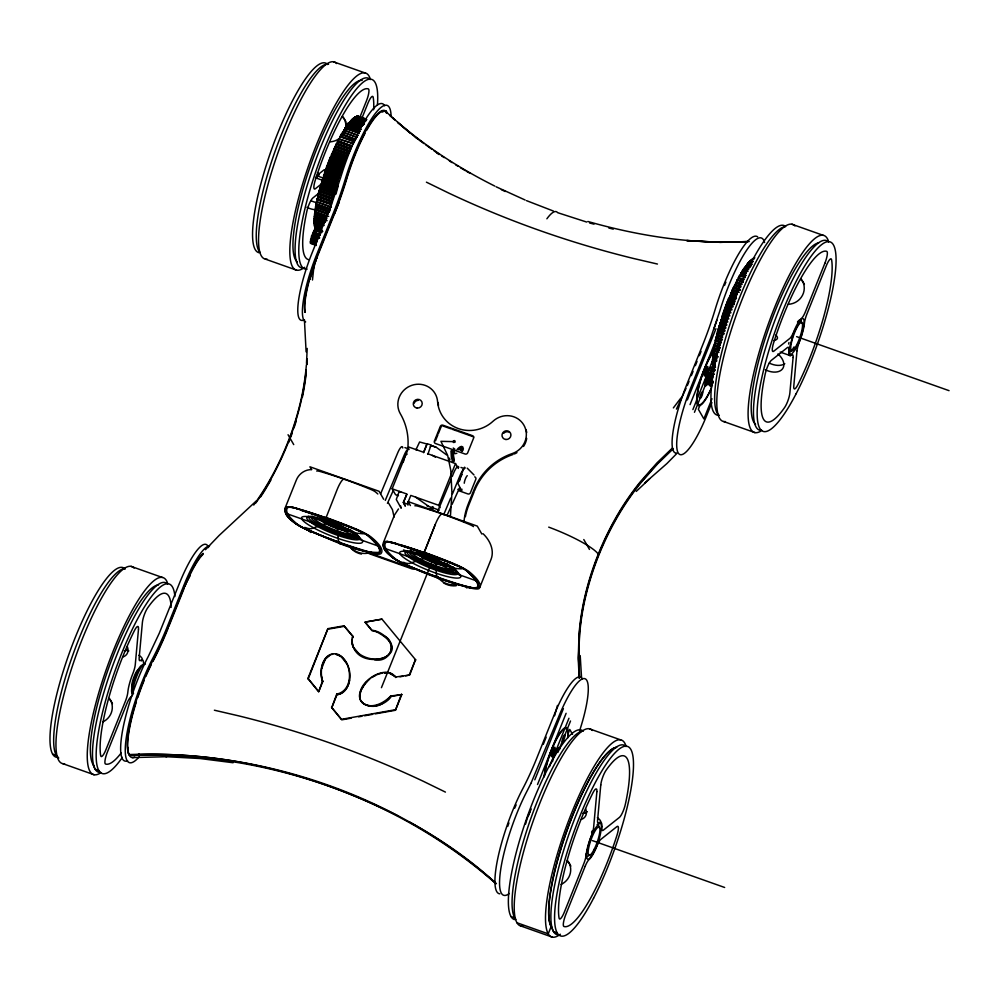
<?xml version="1.0" encoding="UTF-8"?>
<svg xmlns="http://www.w3.org/2000/svg" width="999" height="999" viewBox="0 0 999 999"><rect width="100%" height="100%" fill="white"/><g stroke="black" fill="none" stroke-linecap="round" stroke-linejoin="round"><path stroke-width="1.5" d="M323.851 223.788L314.148 220.342L315.072 217.295L314.198 218.456L325.287 222.377M330.881 157.18L335.189 146.116L349.063 151.024L344.742 162.1L330.294 157.268L325.599 169.543L323.701 176.673L337.562 181.581L332.118 198.726L318.256 193.806L323.701 176.673M344.742 162.1L342.982 165.11L329.108 160.19M715.247 362.487C708.965 364.023 715.721 356.081 712.524 359.615L716.683 361.089M734.752 300.312L728.621 298.426L725.012 307.692L721.728 317.158L727.572 319.805M361.775 702.135C370.317 710.202 383.891 703.296 390.684 696.003L401.785 694.592L390.971 696.503C381.705 711.525 349.225 709.015 363.062 686.475M347.527 125.312L347.552 124.525L361.413 129.433M745.853 266.471L745.866 265.684L750.024 267.158M352.035 639.422C352.597 675.923 421.965 655.893 377.098 632.067M729.195 298.339L732.267 289.96L739.198 292.42M307.205 348.414L306.493 363.486M744.692 268.681L744.692 267.32L748.85 268.793M337.387 525.936L337.425 524.975M435.576 560.651L435.651 558.965M435.564 561.176L435.477 562.812A13.249 3.059 -70.6 0 0 435.464 563.411L435.976 567.295A13.824 3.209 -70.5 0 1 435.976 567.956L435.939 568.344M337.362 526.56L337.325 527.272M314.198 218.456L315.172 215.384L314.323 216.433L326.798 220.854M452.709 450.886L453.733 461.501M712.524 359.615L713.486 356.543L712.649 357.592L716.807 359.066M316.221 244.181L312.063 242.707L312.824 239.947A2.935 0.649 -70.5 0 1 312.425 240.06L313.723 237.238L317.882 238.711M712.237 384.515L706.693 382.555L707.454 379.807A2.935 0.649 -70.5 0 1 707.055 379.907L708.353 377.085L712.512 378.559M361.176 127.447L348.701 123.027L348.589 124.575M451.373 450.711L451.76 457.018M746.977 265.035L747.027 264.186L751.186 265.659M337.749 533.454L337.762 533.179A13.824 3.209 -70.5 0 0 337.799 532.467L337.262 528.608A13.249 3.059 -70.6 0 1 337.287 528.009L337.312 527.372M337.737 533.641L338.361 540.496A38.237 9.453 -69.4 0 0 340.447 542.682L340.284 543.156M435.939 568.443L436.563 575.299A38.237 9.453 -69.4 0 0 438.648 577.484L438.436 578.159L438.648 577.484A114.848 20.704 21.9 0 1 409.565 566.308A20.455 3.684 21.9 0 1 394.68 558.279A114.848 20.704 21.9 0 1 385.951 542.42A20.455 3.684 21.9 0 1 396.103 543.606M307.055 364.485L307.23 361.75M709.864 378.683L709.939 378.022M452.31 452.709L452.435 451.573M360.04 694.492L359.99 697.502M306.718 364.248L307.13 358.678M314.323 216.433L315.284 213.836M712.649 357.592L713.661 354.508L712.836 355.457L716.995 356.93M362.3 126.099L349.825 121.678L349.662 123.302L350.911 120.467L363.386 124.887M752.297 264.31L748.139 262.837L747.989 264.46M732.267 289.96L733.516 287.275L740.446 289.735M450.399 516.77L451.935 492.919L450.799 470.392L447.677 455.444L440.921 441.333L454.133 441.645M325.599 218.232L314.51 214.298L315.559 211.214L314.76 212.05L327.235 216.471M319.742 237.812L314.198 235.851L314.523 234.553A2.935 0.637 -70.5 0 1 314.635 233.466L314.897 232.929A2.935 0.649 -70.5 0 1 315.172 233.154L315.684 232.23A2.922 0.637 -70.5 0 1 316.046 230.819L321.828 232.417M712.986 377.172L708.828 375.699L709.153 374.4A2.935 0.637 -70.5 0 1 709.265 373.314L709.515 372.777A2.935 0.649 -70.5 0 1 709.802 373.002L710.301 372.078A2.922 0.637 -70.5 0 1 710.676 370.666L713.686 371.291M712.836 355.457L713.823 352.897M352.472 638.061L352.822 636.288L344.081 625.811L327.897 628.658L307.917 678.446L318.693 691.733L322.752 681.618C317.782 671.166 323.539 649.899 338.074 654.382C352.672 661.35 354.383 690.534 336.738 694.093L337.55 694.555A7.53 7.218 -29.9 0 0 338.436 694.455C355.656 688.823 352.622 658.116 335.577 654.158L340.984 656.331L347.29 664.323M350.911 120.467L350.699 122.165L351.96 119.393L364.435 123.814M321.591 668.706L325.387 658.99L329.945 655.119C320.966 660.227 319.867 672.639 322.752 681.618A34.665 33.242 -29.9 0 1 322.09 679.245A31.019 29.745 -29.9 0 1 321.628 676.723M752.01 262.6L749.238 261.626C748.738 266.321 749.949 256.693 753.059 261.538M312.475 280.007L313.786 267.844L317.095 256.006L333.666 214.723A100.499 22.053 -70.5 0 0 346.703 177.66A62.812 13.786 -70.5 0 1 386.825 112.425C418.906 142.22 455.694 166.533 494.805 186.089M350.312 148.414L349.475 151.411L335.614 146.503L336.451 143.494L350.686 148.913L350.974 148.339L351.573 145.879L337.712 140.971L336.825 144.006L350.686 148.913M738.099 289.136L733.94 287.662L734.777 284.653L740.321 286.626M314.76 212.05L315.846 208.978L315.072 209.703A16.134 10.252 30.2 0 1 306.955 207.317M717.245 354.682C708.766 355.894 716.271 348.988 713.398 350.861L717.557 352.335M351.96 119.393L351.71 121.179L352.984 118.481L364.073 122.415M750.286 260.564C749.3 265.497 752.097 256.306 750.998 261.501M740.696 287.125L735.152 285.165L735.714 282.767L736.026 282.13L741.583 284.091M713.398 350.861L714.522 347.802L713.773 348.414L719.317 350.387M329.32 212.175L315.459 207.255L316.196 206.643L315.072 209.703L327.547 214.123M352.984 118.481L352.684 120.342L353.958 117.72L365.047 121.653M353.109 144.168L352.834 143.444L351.898 146.503L338.037 141.583L338.811 138.836L353.396 143.631L338.649 139.136M740.521 284.216L736.363 282.742L737.287 279.683L743.406 281.843M315.459 207.255L316.608 204.221L323.539 206.681M713.773 348.414L714.934 345.379L719.093 346.853M353.958 117.72L353.609 119.643M752.097 259.952L752.284 258.878L751.223 261.326M353.396 143.631L354.096 141.096L340.234 136.189L339.248 139.261L338.973 138.524M330.145 209.39L315.896 204.72L317.607 199.138L324.538 201.598M329.757 209.628L330.944 206.631L316.533 201.423M400.686 491.833L399.15 491.545L399.463 492.27M719.767 347.852L714.223 345.879L715.921 340.297L720.079 341.77M313.948 239.385L314.061 237.824M354.682 118.219L354.895 117.12L364.598 120.554M753.009 259.378L753.209 258.279L752.147 260.664M340.234 136.189L340.459 137.025L341.483 133.941L355.469 139.361M744.093 279.308C735.764 280.307 737.949 271.716 745.354 277.073M451.336 450.811L451.323 457.48M738.548 277.347L737.574 280.419L737.287 279.683M355.544 117.795L355.781 116.671L365.484 120.105M341.483 133.941L341.67 134.902L342.732 131.818L356.68 137.288M739.809 275.112C741.108 277.784 739.223 268.444 745.204 274.45M330.944 206.631L330.257 207.018L331.468 204.058L325.924 202.085M331.468 204.058L316.958 199.4L318.182 196.491L325.112 198.951M330.819 204.32L332.055 201.411L326.498 199.438M355.344 138.861L354.608 141.421L340.746 136.513M349.538 679.957C348.676 686.588 344.418 694.193 337.025 694.592L331.768 707.679L341.745 719.842L351.136 718.169M720.828 342.532L715.284 340.559L715.434 339.872L716.508 337.65L722.052 339.623M356.356 117.532L356.618 116.371L366.321 119.818M357.205 136.426L357.005 137.325L342.407 132.355M316.034 233.354L315.909 231.93A2.935 0.649 -70.5 0 0 316.221 231.281A2.935 0.637 -70.5 0 0 316.283 230.457A2.922 0.637 -70.5 0 0 315.971 230.894L315.634 231.543L316.596 229.558M360.277 693.443L360.764 691.32M317.582 196.641L318.831 193.781L332.692 198.701L331.443 201.548L318.182 196.491M721.453 339.76L715.908 337.799L716.071 337.088L717.145 334.94L722.689 336.913M357.13 117.432L357.405 116.246L366.383 119.256M344.33 130.532L345.179 127.922L359.078 133.504M357.892 135.34L343.956 129.808L342.869 132.879L342.732 131.818M722.127 336.938L716.583 334.977L722.027 317.832M746.44 272.44L742.282 270.966L741.183 274.038L741.046 272.977M357.842 117.482L358.142 116.271L366.221 119.143M300.062 509.44L297.902 508.816A20.455 3.684 21.9 0 0 287.749 507.617A114.848 20.704 21.9 0 0 296.491 523.476A20.455 3.684 21.9 0 0 311.363 531.505A114.848 20.704 21.9 0 0 340.447 542.682L340.209 543.818L340.746 543.181A116.858 21.066 21.9 0 0 369.056 552.322L371.341 552.947M345.492 128.771L346.378 126.149L360.239 131.069M316.546 231.556L316.745 230.806A2.935 0.637 -70.5 0 1 317.282 229.345L321.628 230.707M711.176 371.403L711.363 370.654A2.935 0.637 -70.5 0 1 711.912 369.193L714.872 370.067M747.652 270.554L743.493 269.081L742.369 272.128L742.282 270.966M358.504 117.682L358.741 116.421L358.129 117.545M315.172 234.578L315.209 235.727M744.954 268.294L745.866 265.684M326.835 170.779L324.088 169.805L316.671 175.699L316.059 177.997L322.939 180.432M335.951 194.106L338.186 185.839L335.414 184.852M720.042 331.73L720.779 328.971M457.854 489.348L461.55 490.659L461.95 489.185M744.692 267.32L743.543 270.342L743.493 269.081M554.582 715.784L557.467 705.444M347.752 125.637L348.701 123.027M347.552 124.525L346.366 127.51L346.378 126.149M348.851 124.251L349.825 121.678M747.165 265.422L748.139 262.837M712.624 370.08L712.749 369.193A2.935 0.649 -70.5 0 0 712.287 370.067M746.353 265.834L747.027 264.186M714.26 371.591L714.647 370.317M748.239 264.186L749.238 261.626M711.9 402.56L706.755 415.372A56.281 12.35 -70.5 0 1 678.159 452.884A56.281 12.35 -70.5 0 1 690.821 387.662L710.739 337.774L719.68 311.426A68.844 15.11 -70.5 0 1 764.597 242.532M319.755 231.318L315.597 229.845L316.221 227.36M714.223 369.505L713.923 371.004L714.859 369.155M316.97 231.306L317.22 230.519M711.6 371.153L711.85 370.367M293.993 427.934L296.129 421.316M337.562 181.581L342.982 165.11M310.04 279.258L313.786 267.844M322.128 231.381L315.197 228.921L315.522 227.372M713.848 368.544L713.523 370.08L714.048 369.106M304.458 527.435L304.62 528.409L305.544 527.547A38.237 19.031 -60.5 0 0 311.164 528.696L319.443 525.874M713.923 329.021L716.92 320.179M321.79 230.307L314.86 227.847L315.222 226.273M313.723 237.238L313.511 237.3A2.935 0.649 -70.5 0 1 313.349 236.763L313.561 236.151A2.922 0.637 -70.5 0 1 314.048 235.727C314.86 228.933 309.89 244.056 314.198 235.851M708.353 377.085L708.129 377.16A2.935 0.649 -70.5 0 1 707.979 376.611L708.191 375.999A2.922 0.637 -70.5 0 1 708.678 375.574L708.828 375.699M377.834 493.993A101.573 18.307 21.9 0 0 375.312 491.808A7.18 1.299 21.9 0 0 370.791 489.435L369.006 488.698A101.636 18.319 21.9 0 0 344.88 479.458A15.285 3.359 -70.5 0 0 337.113 489.647L325.699 518.606L326.198 518.006M325.949 517.445L325.711 518.244L325.949 517.445A117.17 21.129 21.9 0 1 355.544 528.821A22.465 4.046 21.9 0 1 371.128 537.037A116.858 21.066 21.9 0 1 381.031 553.546A22.465 4.046 21.9 0 1 369.056 552.322L368.681 552.872M408.079 502.21L407.967 505.132M321.516 229.083L314.585 226.623L315.347 224.038M290.771 437.1L292.17 433.179M438.648 577.484L438.411 578.621L438.936 577.984A116.858 21.066 21.9 0 0 467.245 587.125L469.542 587.749M353.821 119.505L354.895 117.12M713.898 366.446L713.186 369.006L713.711 368.069M321.303 227.722L314.373 225.262L315.147 222.315L314.235 223.764L321.166 226.211M312.937 242.944L313.224 242.17M715.471 367.407L712.699 366.421L713.498 363.823M707.854 382.018L706.855 383.853A2.922 0.637 -70.5 0 1 707.329 382.38L707.579 381.156L713.124 383.129M402.647 562.237L402.809 563.211L403.746 562.35A38.237 19.031 -60.5 0 0 409.353 563.498L417.545 560.726M314.235 223.764L315.06 220.767L314.161 222.115L323.863 225.562M466.87 587.674L467.245 587.125A22.465 4.046 21.9 0 0 479.233 588.349A116.858 21.066 21.9 0 0 469.33 571.84A22.465 4.046 21.9 0 0 453.733 563.623A117.17 21.129 21.9 0 0 424.15 552.247L435.277 524.45A15.285 3.359 -70.5 0 1 443.069 514.26A101.636 18.319 21.9 0 1 467.207 523.501L468.993 524.238A7.18 1.299 21.9 0 1 473.514 526.61M715.334 365.909L712.562 364.922L713.011 363.261M288.773 442.282L290.272 438.399M672.752 448.464L655.781 464.972L638.661 484.74A266.845 255.856 -29.9 0 0 619.792 511.938C603.471 539.11 591.433 568.893 584.502 599.837A266.845 255.856 -29.9 0 0 579.545 631.967L578.496 657.429L579.457 678.184M308.579 530.706L310.901 532.405M406.78 565.509L408.991 566.883M355.07 118.019L355.781 116.671M753.383 259.178L754.095 257.829M314.161 222.115L315.035 219.093L314.148 220.342M715.259 364.26C709.09 365.809 715.584 357.917 712.474 361.513M342.769 134.266L347.202 123.202L347.565 123.826M360.077 116.771L366.458 100.862A10.052 2.21 -70.5 0 0 368.394 88.923A90.447 19.855 -70.5 0 0 315.234 180.307A10.052 2.21 -70.5 0 0 315.309 188.799L323.027 182.68M362.075 117.795L367.882 103.347A10.052 2.21 -70.5 0 1 373.189 97.265A90.447 19.855 -70.5 0 1 373.638 109.815M190.322 575.337L184.49 586.251L167.919 627.534A100.499 22.053 -70.5 0 1 152.71 660.814A62.812 13.786 -70.5 0 0 128.983 754.582C261.401 749.362 397.015 795.454 496.391 883.615M168.769 626.61L184.203 588.174M315.359 261.513L339.086 202.447M285.077 508.116L296.228 480.332C298.626 474.013 304.857 469.405 311.688 469.63M308.204 678.933L327.897 628.658M398.464 495.704L395.517 494.667L392.157 488.811L408.916 447.077L423.613 452.285L427.072 443.656L431.031 445.054L427.897 454.27M318.693 691.733L322.465 681.118M383.266 542.919L394.43 515.122L398.476 508.953M405.07 505.569L403.396 502.647L406.855 494.018L392.157 488.811M440.084 507.667L438.736 505.319L410.801 495.417L407.342 504.045L403.396 502.647M435.477 440.809L437.924 434.702M438.424 433.479L440.871 427.36A2.01 1.923 -29.9 0 1 441.933 426.248M331.768 707.679L336.738 694.093M433.366 507.592L432.242 510.402L432.892 506.768M438.736 505.319L455.494 463.586L427.56 453.683M450.999 479.57L437.225 512.425M452.235 476.511L453.459 473.451A10.052 2.21 -70.5 0 1 458.766 467.382M435.302 524.45L423.901 553.409L424.338 552.934M381.443 687.674L433.291 558.528M474.088 491.87L468.693 505.332A61.451 58.929 -29.9 0 0 465.372 516.708M479.932 587.012L491.096 559.215C494.605 549.987 489.785 540.084 483.041 533.703M676.435 409.103L686.038 388.386M543.306 744.305L546.166 737.187M687.337 385.589L689.06 381.318M691.345 375.624L693.056 371.353M695.341 365.659L697.052 361.388M699.337 355.694L701.061 351.423M534.802 779.819L563.399 708.616M687.349 399.925L715.933 328.721M537.512 784.527L566.108 713.311M690.047 404.62L716.92 337.687M549.5 766.683L568.943 718.269M692.894 409.578L714.048 356.88M557.929 752.322L570.516 720.991M694.455 412.3L713.898 363.873M568.294 733.141L569.767 729.47L572.539 734.29M699.812 405.582L698.338 409.253L703.883 418.906L711.987 398.738M551.148 926.585L548.226 933.84L516.945 922.751M399.15 491.545L396.278 499.475L400.799 507.579M375.299 713.86L395.429 710.264L401.498 694.105M409.44 674.537L415.522 659.565L409.727 675.037L395.479 677.035C387.225 665.184 364.273 677.709 360.477 690.833C354.882 705.519 374.525 710.576 383.678 702.509M395.429 710.264L401.785 694.592M355.906 117.67L356.618 116.371M754.233 258.828L754.732 257.592M356.693 117.47L357.405 116.246M380.681 493.693L397.39 453.621A10.052 2.21 -70.5 0 1 402.747 447.977M385.289 500.399L403.858 455.919A10.052 2.21 -70.5 0 1 409.078 449.488M443.693 514.71L450.661 498.164M452.522 493.743L459.927 475.749A10.052 2.21 -70.5 0 1 464.073 468.868M314.897 236.189L315.584 234.865M710.439 376.361L711.138 375.037M357.442 117.432L358.054 116.259M368.731 553.046L369.056 552.322M466.933 587.849L467.245 587.125M301.735 509.927A115.01 20.729 21.9 0 1 326.223 517.944L325.911 518.518L326.223 517.944A115.01 20.729 21.9 0 1 353.496 528.371M387.437 503.346L393.456 490.097M447.527 514.348L451.036 506.605M452.035 504.408L459.565 487.837M430.294 446.89L431.156 445.504L431.655 446.153M358.766 117.82L359.453 116.796M361.376 689.71L365.359 683.316L369.867 678.933M530.956 783.341L558.216 717.906A56.281 12.35 -70.5 0 1 585.501 678.97A56.281 12.35 -70.5 0 1 579.52 730.956M316.533 227.997L315.597 229.845M352.822 636.288C346.728 653.683 374.313 665.072 387.25 656.043C398.888 646.153 383.154 630.968 371.853 630.257L365.11 622.115L381.98 619.155L415.809 660.052M315.721 242.295L312.949 241.308L312.625 241.97A2.922 0.637 -70.5 0 1 312.063 242.707M707.579 381.156L707.255 381.818A2.922 0.637 -70.5 0 1 706.693 382.555M530.944 783.353L527.297 790.571A68.844 15.11 -70.5 0 0 501.273 866.008A68.844 15.11 -70.5 0 0 509.315 893.506M316.134 227.148L315.197 228.921M713.848 366.171C711.425 370.879 715.047 361.988 712.699 366.421M270.904 480.069L265.222 489.722A266.895 255.906 -29.9 0 1 260.689 496.803M314.86 227.847L315.384 226.91M315.297 223.726L314.373 225.262M313.062 239.91L312.3 242.395A2.922 0.637 -70.5 0 1 312.287 241.558L312.425 240.871L311.85 242.045A2.935 0.649 -70.5 0 1 311.301 243.506L311.114 243.619A2.935 0.649 -70.5 0 1 311.363 242.332L311.626 241.558L310.377 243.356A2.922 0.637 -70.5 0 1 310.851 241.883L311.114 240.771L310.776 241.308A2.922 0.637 -70.5 0 1 310.214 242.045L310.976 239.298A2.935 0.649 -70.5 0 1 310.577 239.41L311.663 236.651A2.935 0.649 -70.5 0 1 311.501 236.114L311.713 235.502A2.922 0.637 -70.5 0 1 312.2 235.065L312.675 233.891A2.935 0.649 -70.5 0 1 312.787 232.804L313.049 232.268A2.935 0.649 -70.5 0 1 313.324 232.492L313.836 231.581A2.922 0.637 -70.5 0 1 314.198 230.157L314.435 229.795A2.935 0.649 -70.5 0 1 314.46 230.632L314.323 231.318L314.897 230.157A2.935 0.649 -70.5 0 1 315.434 228.696L315.622 228.584A2.935 0.649 -70.5 0 1 315.372 229.857L315.122 230.644L315.659 229.907A2.935 0.649 -70.5 0 1 316.271 228.684M314.585 226.623L315.11 225.737M356.593 136.726L355.819 139.323L341.958 134.415M453.096 441.283C457.005 439.785 451.048 441.183 455.157 441.146M712.562 364.922L713.074 364.136M359.041 132.83L344.867 128.384M712.487 363.286L712.986 362.55M301.598 527.122C325.711 536.413 353.658 553.309 379.495 552.41A113.849 17.707 29.6 0 0 379.782 551.835A113.961 17.782 29 0 0 379.957 551.198A114.111 17.895 28.4 0 0 379.995 550.486M473.913 588.061L477.684 587.212A113.849 17.707 29.6 0 0 477.984 586.638A113.961 17.782 29 0 0 478.146 586.001A114.111 17.895 28.4 0 0 478.184 585.277M455.057 442.245L453.371 442.482M673.363 407.904L680.931 397.952M387.624 541.608L384.365 541.982C380.182 549.313 390.209 555.481 395.092 559.24M315.334 213.349L314.51 214.298M384.365 541.982C380.332 548.426 388.773 554.333 393.082 557.892M364.148 684.877L366.733 681.793M368.169 552.722L368.269 551.673A114.848 20.704 21.9 0 1 308.291 530.307A20.455 3.684 21.9 0 1 294.955 522.939A114.848 20.704 21.9 0 1 286.214 507.067A20.455 3.684 21.9 0 1 298.189 508.803L298.289 508.841A114.848 20.704 21.9 0 1 329.857 519.243M713.885 352.372L713.086 353.209M310.564 532.43L311.126 531.793M408.766 567.232L409.328 566.595M458.466 449.363L461.326 447.415L462.962 450.537M205.444 549.7L219.131 535.452L256.106 501.111M676.86 453.459L666.957 463.511L644.63 483.104M458.903 449.937L461.85 447.702M460.164 449.45L461.088 448.651L461.663 450.874M636.226 491.408L649.6 478.858M427.06 444.043L423.613 452.709M672.327 448.101L657.092 462.799L640.322 481.793A266.908 255.906 -29.9 0 0 620.841 509.278C603.396 537.737 590.696 569.143 583.691 601.798A266.895 255.906 -29.9 0 0 579.008 634.465L578.234 659.115L579.208 678.259M672.889 449.088L657.667 463.786L640.896 482.792A266.908 255.906 -29.9 0 0 621.403 510.264C603.958 538.723 591.258 570.129 584.253 602.784A266.895 255.906 -29.9 0 0 579.57 635.451L578.808 651.885L579.545 676.498M316.608 204.221L315.896 204.72M714.934 345.379L714.223 345.879M319.131 192.982L312.837 197.989A10.052 2.21 -70.5 0 0 306.868 211.288A90.447 19.855 -70.5 0 0 308.516 259.59M430.207 508.766L432.555 506.918M456.943 449.725C458.504 447.465 463.099 443.856 463.399 449.038M330.057 520.991L327.26 521.203A38.237 7.642 -68.9 0 1 326.236 517.907M427.984 555.981L425.462 556.006A38.237 7.642 -68.9 0 1 424.438 552.709A115.01 20.729 21.9 0 0 401.049 545.067M460.801 448.838L462.225 450.561M371.591 677.647L375.137 675.511M313.149 244.168L312.962 244.28A2.935 0.649 -70.5 0 1 313.211 242.994M319.618 525.761L320.08 525.499A13.824 7.068 -61.7 0 1 320.804 525.124L325.974 523.701A13.249 6.793 -61.9 0 0 326.611 523.364L329.071 521.965M427.984 556.368L427.36 556.718M426.985 556.918L424.8 558.166A13.249 6.793 -61.9 0 1 424.175 558.503L418.993 559.915A13.824 7.068 -61.7 0 0 418.269 560.314M317.607 199.138L316.958 199.4M715.921 340.297L715.284 340.559M373.351 676.51L375.749 675.274M456.868 453.271L454.87 453.696L453.146 452.659M460.876 448.763L460.127 448.701M376.948 674.662L382.305 673.014M331.293 654.582L332.704 654.233M399.962 676.785L402.747 676.286M405.544 675.786L408.329 675.287M331.481 707.18L341.458 719.342L395.142 709.777M358.616 716.832L361.875 716.246M364.56 715.771L372.615 714.335M328.184 629.158L344.368 626.311L353.109 636.775A8.479 8.129 -29.9 0 0 352.547 637.886M365.11 622.115L381.98 619.155M127.947 747.377A50.25 11.026 -70.5 0 0 129.271 755.069C222.477 749.862 315.796 774.287 398.601 816.233M749.213 241.533L720.279 242.332L686.825 240.584L720.279 242.332L747.989 241.583C693.93 244.555 639.785 236.263 587.862 221.478M132.28 757.592L166.758 756.705M298.164 509.028L298.164 509.028A20.442 4.321 25 0 0 293.781 507.642L287.462 506.78A20.392 4.383 25.2 0 1 291.87 507.205A20.43 4.371 25.2 0 1 293.781 507.642C316.745 515.259 344.98 524.438 364.385 533.404M363.474 533.828L353.896 532.929L349.25 529.957M374.438 659.715C389.535 663.461 398.551 643.331 384.19 635.814M165.784 756.668L200.037 758.528L233.117 762.736M288.811 506.755L290.222 506.905M387.013 541.558C411.788 547.677 435.689 557.504 459.515 566.645A20.417 4.82 19.8 0 1 465.734 570.104A20.442 4.695 19.9 0 1 467.682 571.503C471.491 575.948 478.896 580.544 477.684 587.212A113.761 17.682 30.2 0 1 477.247 587.699M375 553.184L376.323 553.321M395.242 559.34C419.742 572.265 447.003 582.654 474.513 588.124M387.712 541.62L388.424 541.695M473.738 588.049L473.114 587.974M453.259 448.002L454.957 449.275M657.454 264.048L633.316 258.429A1008.94 967.382 -29.9 0 1 448.464 192.944L426.411 182.168M214.385 710.214L238.524 715.821A1008.94 967.382 -29.9 0 1 423.364 781.318L445.429 792.095M388.861 672.939L394.967 676.373A6.568 6.294 -29.9 0 1 395.716 677.459L395.766 677.534M589.61 223.002L594.043 224.151M608.828 227.997L613.261 229.146M396.441 543.618L396.378 543.606A20.455 3.684 21.9 0 0 384.415 541.87A114.848 20.704 21.9 0 0 393.144 557.742A20.455 3.684 21.9 0 0 406.493 565.109A114.848 20.704 21.9 0 0 466.471 586.463A20.455 3.684 21.9 0 0 477.372 587.587A114.848 20.704 21.9 0 0 470.716 574M417.445 450.099L415.909 449.8L419.617 441.983L426.898 443.993M557.704 212.7L586.713 222.065M396.303 543.806L396.353 543.818A20.43 4.371 25.2 0 0 390.085 541.982A20.392 4.383 25.2 0 0 385.676 541.583L385.04 541.695A20.417 4.371 24.9 0 0 384.39 541.982M333.703 61.851L364.985 72.927M791.957 224.251L823.238 235.339M357.205 116.259L366.808 119.605M356.406 116.433L366.109 119.868M355.557 116.771L365.259 120.205M354.657 117.258L365.746 121.191M353.708 117.907L364.797 121.828M352.722 118.706L363.811 122.627M351.698 119.655L364.173 124.076M750.024 260.814L752.796 261.8M350.637 120.754L363.112 125.175M748.963 261.913L751.735 262.899M349.538 122.003L362.013 126.423M747.864 263.162L750.636 264.148M348.414 123.389L360.889 127.822M746.728 264.56L750.886 266.034M347.252 124.925L359.727 129.346M745.579 266.084L749.737 267.557M349.138 126.124L353.296 127.597M354.682 128.084L358.841 129.558M346.066 126.586L359.927 131.506M744.392 267.757L748.551 269.231M349.4 128.122L353.559 129.595M354.945 130.082L359.103 131.556M743.194 269.543L747.976 271.403M343.644 130.307L358.191 135.452M741.97 271.466L746.128 272.939M740.734 273.514L746.278 275.474M740.271 275.574L744.43 277.048M341.159 134.503L355.032 139.423M739.485 275.662L745.029 277.635M349.987 137.85L354.146 139.323M739.073 277.672L743.231 279.146M339.91 136.776L353.771 141.683M738.236 277.934L743.78 279.895M736.975 280.294L743.119 282.38M338.324 141.021L352.185 145.941M736.65 282.193L742.195 284.153M337.387 141.596L351.248 146.516M735.714 282.767L741.258 284.727M337.113 143.419L350.974 148.339M735.439 284.578L740.983 286.551M336.126 144.156L349.987 149.063M734.452 285.314L739.997 287.275M335.901 145.904L349.762 150.812M734.228 287.063L739.772 289.023M334.877 146.791L348.738 151.698M733.204 287.949L740.134 290.409M334.69 148.464L348.551 153.371M733.016 289.623L738.561 291.583M333.953 148.801L348.276 153.983M333.629 149.5L347.49 154.408M731.955 290.659L737.499 292.632M333.504 151.086L347.365 155.994M731.817 292.245L737.362 294.218M332.717 151.561L347.078 156.631M731.031 292.732L737.087 294.842M332.405 152.285L346.266 157.193M730.719 293.444L736.275 295.404M332.317 153.771L346.178 158.691M730.644 294.942L736.188 296.903M332.043 154.42L345.904 159.34M730.356 295.579L735.913 297.552M331.493 154.395L345.354 159.303M729.819 295.554L735.364 297.515M331.181 155.12L345.055 160.027M729.507 296.278L736.438 298.738M331.156 156.518L345.017 161.438M729.47 297.69L735.014 299.65M330.294 157.268L344.156 162.175M728.621 298.426L734.165 300.399M329.995 158.004L343.856 162.924M728.308 299.163L735.239 301.623M330.007 159.316L343.868 164.236M728.333 300.487L733.878 302.447M329.732 159.99L343.594 164.897M728.059 301.149L733.603 303.109M727.434 301.348L734.365 303.808M328.821 160.939L342.682 165.859M727.135 302.098L734.078 304.558M328.883 162.15L342.744 167.07M727.21 303.321L732.754 305.282M328.621 162.837L342.482 167.745M726.947 303.996L732.492 305.956M327.959 163.149L341.82 168.069M726.285 304.32L733.216 306.768M327.672 163.911L341.533 168.831M725.998 305.07L731.543 307.043M327.784 165.022L341.646 169.942M726.111 306.181L731.655 308.154M327.522 165.709L341.383 170.617M725.848 306.868L731.393 308.841M326.835 166.146L340.696 171.066M725.162 307.305L732.092 309.765M326.548 166.908L340.409 171.828M724.874 308.079L730.419 310.04M326.71 167.919L340.572 172.827M725.037 309.078L730.581 311.051M326.461 168.606L340.322 173.526M724.787 309.765L730.331 311.738M325.736 169.168L339.598 174.076M724.063 310.327L730.993 312.774M796.628 336.638L949.05 390.659M325.462 169.93L339.323 174.85M723.788 311.089L729.332 313.062M325.674 170.829L339.535 175.749M724 311.988L729.545 313.961M325.437 171.528L339.298 176.436M723.751 312.687L729.307 314.648M324.675 172.19L338.536 177.098M723.001 313.349L729.932 315.809M324.413 172.964L338.274 177.872M722.739 314.123L728.283 316.084M324.675 173.751L338.536 178.659M722.989 314.91L728.533 316.883M324.438 174.438L338.299 179.358M722.764 315.609L728.308 317.57M323.651 175.225L337.512 180.132M721.977 316.383L728.908 318.843M323.401 175.999L337.262 180.906M721.728 317.158L727.272 319.118M323.476 177.36L337.35 182.28M721.802 318.531L727.347 320.492M316.671 175.699L323.564 178.147M322.665 178.259L336.538 183.167M720.991 319.418L727.921 321.878M322.427 179.021L336.288 183.941M720.754 320.192L726.298 322.153M322.777 179.583L336.638 184.503M721.103 320.754L726.648 322.714M322.565 180.282L336.426 185.19M720.891 321.441L726.435 323.401M321.728 181.281L335.589 186.189M720.054 322.44L726.985 324.9M321.491 182.043L335.364 186.95M719.817 323.201L725.361 325.174M321.89 182.492L335.751 187.4M720.217 323.651L725.761 325.612M321.69 183.179L335.552 188.087M720.017 324.338L725.561 326.298M320.829 184.278L334.69 189.186M719.155 325.437L726.086 327.897M320.617 185.04L334.478 189.947M718.93 326.198L724.487 328.159M321.054 185.364L334.915 190.285M719.38 326.523L724.924 328.496M320.866 186.039L334.727 190.959M719.18 327.21L724.725 329.171M319.98 187.25L333.853 192.17M718.306 328.409L725.237 330.869M319.78 187.999L334.128 193.132M718.106 329.158L724.125 331.343M320.08 188.886L333.941 193.794M718.406 330.045L723.95 332.005M780.157 352.06L790.271 355.644M319.193 190.185L333.054 195.105M717.507 331.356L724.437 333.803M318.993 190.934L333.379 195.929M717.319 332.093L723.388 334.153M319.343 191.683L333.216 196.591M717.669 332.842L723.214 334.802M318.444 193.082L332.305 197.989M716.77 334.24L722.314 336.213M318.669 194.43L332.53 199.338M716.995 335.589L722.539 337.562M317.744 195.929L331.618 200.836M716.071 337.088L721.615 339.048M318.044 197.128L331.905 202.035M716.37 338.286L721.915 340.247M317.12 198.701L330.981 203.621M715.434 339.872L720.978 341.833M317.47 199.763L331.331 204.67M715.796 340.921L721.34 342.882M714.859 342.582L720.404 344.543M316.396 202.098L330.819 207.23M714.722 343.256L720.267 345.229M324.925 207.168L329.083 208.641M316.021 204.058L329.882 208.978M714.347 345.217L719.892 347.19M316.508 204.807L330.369 209.715L329.42 211.538L315.559 206.618M714.822 345.966L720.366 347.927M317.582 207.143L321.74 208.616M323.127 209.103L327.285 210.577M713.885 347.777L719.43 349.75M316.109 207.205L328.584 211.626M714.435 348.364L718.593 349.837M315.172 209.091L327.647 213.511M713.486 350.249L719.03 352.21M315.771 209.515L322.702 211.975M324.088 212.462L328.246 213.936M715.484 351.173L718.256 352.147M314.835 211.463L328.696 216.371M713.161 352.622L717.319 354.096M316.671 214.335L320.829 215.809M322.215 216.296L326.373 217.77M314.56 213.736L327.048 218.157M712.886 354.895L718.431 356.868M322.065 218.294L326.223 219.768M314.36 215.896L326.835 220.317M712.687 357.055L716.845 358.529M316.446 218.219L320.604 219.693M314.223 217.944L325.312 221.878M712.549 359.103L716.708 360.577M314.148 219.88L323.863 223.314M712.474 361.039L715.247 362.025M314.148 221.678L323.851 225.125M712.474 362.837L715.247 363.823M314.21 223.351L321.141 225.811M712.537 364.51L715.309 365.497M314.335 224.9L321.266 227.347M712.662 366.059L715.434 367.033M314.523 226.298L321.453 228.746M314.785 227.547L321.715 230.007M317.282 229.345L322.827 231.306M711.912 369.193L714.685 370.179M315.11 228.659L322.04 231.119M315.484 229.62L319.643 231.094M316.046 230.819L321.591 232.779M710.676 370.666L713.448 371.653M315.622 232.804L319.78 234.278M710.252 372.652L714.41 374.126M314.897 232.929L320.442 234.89M709.515 372.777L713.673 374.25M314.635 233.466L320.179 235.427M709.265 373.314L713.423 374.787M314.61 234.827L318.768 236.301M709.24 374.675L713.398 376.148M313.561 236.151L319.106 238.112M708.191 375.999L712.349 377.472M313.349 236.763L317.507 238.237M707.979 376.611L712.137 378.084M313.424 238.274L317.582 239.748M708.054 378.134L712.212 379.608M709.14 379.895L713.298 381.368M312.562 239.498L316.72 240.971M707.192 379.345L712.737 381.318M312.425 240.06L316.596 241.533M707.055 379.907L712.599 381.88M312.999 240.409L317.158 241.883M707.629 380.257L713.174 382.217M312.088 242.307L316.246 243.781M706.705 382.155L712.262 384.116M711.937 385.489L707.592 384.128A2.935 0.649 -70.5 0 1 707.754 383.204M312.699 242.532A2.922 0.637 -70.5 0 0 312.225 244.006L316.383 245.479M706.855 383.853L712.399 385.826M265.409 259.128L296.691 270.205M723.663 421.528L754.944 432.604M443.456 426.173L450.849 428.796M452.085 429.233L457.018 430.981M458.241 431.418L473.039 436.663A2.01 1.923 -29.9 0 1 473.663 437.025M452.085 449.4L435.527 443.531A2.01 1.923 -29.9 0 1 434.415 441.046L440.309 426.373A2.01 1.923 -29.9 0 1 442.894 425.187L472.465 435.664A2.01 1.923 -29.9 0 1 473.576 438.161L467.682 452.834A2.01 1.923 -29.9 0 1 465.097 454.021L455.631 450.661M436.051 447.24L431.156 445.504L436.338 447.34L446.615 454.92M404.932 447.602L406.78 448.264M461.001 467.445L462.849 468.094M459.215 490.859L467.844 493.918A2.01 1.923 -29.9 0 0 470.429 492.732L475.799 479.345A2.01 1.923 -29.9 0 0 474.687 476.848M426.785 505.744L439.31 510.177M428.883 508.553L431.768 509.577M429.345 509.378L432.242 510.402M308.192 516.158L354.795 532.679M403.484 549.925L452.997 567.482M286.238 513.461L378.658 546.203M384.44 548.251L476.848 581.006M131.106 566.396L162.4 577.472M589.373 728.795L620.654 739.872M592.357 840.584L724.65 887.474M52.597 754.095L56.294 755.406M98.814 770.466L95.117 769.155L92.895 764.185M511.001 916.545L514.697 917.856M557.205 932.916L553.508 931.605L551.286 926.635M62.825 763.661L94.106 774.749M521.078 926.073L552.36 937.149M432.305 455.369L435.352 457.13M415.547 497.102L428.896 506.493M526.498 200.637L553.446 211.064M454.046 564.148L451.685 563.174A115.01 20.729 21.9 0 0 424.413 552.734M355.844 529.345L355.294 529.108A20.455 3.684 21.9 0 1 369.468 536.575C373.189 541.171 380.719 545.679 379.495 552.41A113.761 17.682 30.2 0 1 379.058 552.897M496.141 186.801L525.124 200.012M390.309 673.314L394.967 676.373M501.386 189.673L505.232 191.496M462.1 567.944C465.909 569.967 447.053 568.481 446.865 563.985M432.604 560.252L452.872 571.178M334.403 525.449L354.67 536.376M301.96 527.322C295.841 523.751 280.482 515.384 286.875 506.88A20.417 4.371 24.9 0 0 286.189 507.192C282.118 513.623 290.584 519.53 294.892 523.089M466.57 171.341L470.217 173.401M409.752 822.165C440.134 838.898 469.018 858.591 494.58 882.08M454.433 452.122L452.947 450.674M455.819 164.947L458.204 166.371M460.589 167.807L465.359 170.654M394.505 558.866L395.716 559.627A20.43 2.622 23.9 0 0 406.418 565.234M296.303 524.063L297.515 524.825A20.43 2.622 23.9 0 0 308.216 530.432M449.388 160.914L452.01 162.575M296.378 524.113L296.453 524.163A20.43 2.585 23.8 0 1 295.042 523.139M461.688 447.614L462.35 451.111L462.162 450.299M433.916 150.699L439.023 154.146M441.583 155.869L444.143 157.592M467.207 468.144L474.001 474.95M454.545 452.222L452.847 450.661M414.81 136.813L420.891 141.246M425.761 144.805L431.843 149.251M436.713 152.797L439.135 154.57M465.696 570.067L467.619 571.478M367.507 535.264L369.43 536.688A114.848 20.704 21.9 0 1 379.183 552.784A20.455 3.684 21.9 0 1 368.269 551.673M453.259 449.363L454.57 450.574M415.484 137.175L417.907 139.011M420.329 140.847L423.951 143.594M414.273 136.264L398.102 122.865M359.39 654.295L352.797 646.515L351.798 640.821M389.672 115.385L394.205 119.318M397.614 122.265L410.102 133.067M495.829 883.628C396.578 796.091 261.463 750.374 129.558 755.569A62.812 13.786 -70.5 0 0 134.728 757.117M454.657 450.761L453.471 449.612M392.57 117.919L394.755 119.917M365.397 622.614L372.127 630.756A33.729 32.343 -29.9 0 1 374.625 631.293A26.311 25.225 -29.9 0 1 376.486 631.855M307.917 678.446L318.406 691.233M349.151 529.832L348.576 529.045M388.648 503.209L392.445 509.665L394.118 517.095M583.791 539.535L589.472 549.425M465.234 468.081L464.597 467.207L464.023 467.957L457.917 483.429L461.55 490.659M455.494 463.586L458.304 468.456M481.855 534.053L477.285 526.111L408.141 501.598L410.427 505.581M312.225 244.006L312.949 241.308M406.855 494.443L403.384 502.147L405.219 506.243M383.666 499.263L379.096 491.308L309.94 466.795L311.463 469.455M288.049 434.727L293.731 444.617M390.684 696.003L390.971 696.503A30.22 28.971 -29.9 0 1 389.173 698.338A28.821 27.635 -29.9 0 1 387.175 700.074M460.751 450.249L460.901 450.624M454.17 460.914L453.034 451.136M452.822 460.976L451.698 451.136M452.385 461.451L451.96 458.466M453.221 461.388L452.672 457.43M343.956 129.808L344.043 130.969M452.522 456.156L452.335 453.771M580.207 655.594L581.555 677.772M345.179 127.922L345.217 128.596M304.42 319.68L306.106 351.835M355.157 532.942A22.465 4.046 21.9 0 1 334.715 529.92A22.465 4.046 21.9 0 1 313.586 517.007M349.812 529.957A16.284 2.935 21.9 0 1 333.366 527.135A16.284 2.935 21.9 0 1 320.342 518.006M348.239 529.133A14.273 2.572 21.9 0 1 334.852 526.273A14.273 2.572 21.9 0 1 321.965 518.856M344.193 527.597A12.263 2.21 21.9 0 1 325.387 519.88M337.3 524.288A10.252 1.848 21.9 0 1 331.581 521.89M355.544 533.116A24.476 4.408 21.9 0 1 333.566 530.931A24.476 4.408 21.9 0 1 312.874 516.433M350.199 529.857A26.486 4.77 21.9 0 1 352.722 537.899A26.486 4.77 21.9 0 1 318.968 525.724A26.486 4.77 21.9 0 1 313.224 516.52M320.779 517.932A26.486 4.77 21.9 0 1 322.315 518.344M337.625 524.425A28.496 5.132 21.9 0 1 355.307 539.785A28.496 5.132 21.9 0 1 310.701 522.352A28.496 5.132 21.9 0 1 330.082 521.478M337.163 521.953A114.848 20.704 21.9 0 1 351.71 527.647M361.775 532.067A20.417 4.82 19.8 0 1 367.545 535.302A20.442 4.695 19.9 0 1 369.48 536.7M355.232 529.283A20.442 4.695 19.9 0 1 359.365 530.956A20.417 4.783 19.8 0 1 361.301 531.843M368.631 536.301A113.736 15.247 30.3 0 1 370.217 537.774A113.811 15.772 29.8 0 1 371.715 539.21M371.815 552.659A20.417 2.947 18.6 0 0 377.385 553.371A20.442 2.985 19 0 0 379.121 552.934M371.803 552.634A20.442 2.985 19 0 1 368.169 551.785M368.456 552.16A113.761 36.289 24.5 0 1 364.885 551.236A113.849 35.34 24.2 0 1 361.263 550.249M361.276 550.249A113.961 34.391 23.9 0 1 357.605 549.188A114.111 33.417 23.7 0 1 353.908 548.076A114.248 31.868 23.4 0 1 350.137 546.803A114.361 31.119 23.2 0 1 346.366 545.579A114.435 30.345 23.1 0 1 342.582 544.293A114.46 29.545 23 0 1 338.773 542.957M338.586 542.407A114.46 29.221 22.9 0 1 334.815 541.046A114.41 30.157 23 0 1 331.031 539.622A114.323 31.081 23.1 0 1 327.247 538.174A114.198 32.005 23.2 0 1 323.451 536.663A114.061 33.579 23.2 0 1 319.668 535.102A113.911 34.553 23.3 0 1 315.896 533.516A113.811 35.539 23.3 0 1 312.138 531.88A113.736 36.538 23.3 0 1 308.391 530.207M300.811 510.202A113.786 4.608 19.4 0 1 303.996 511.263M303.546 511.113A113.886 5.657 19.7 0 1 306.793 512.2M306.493 512.1A114.011 6.718 20 0 1 309.802 513.211M309.59 513.136A114.148 7.817 20.2 0 1 312.949 514.273M312.425 513.986A114.273 9.391 20.5 0 1 315.859 515.172M315.821 515.159A114.373 10.127 20.6 0 1 319.305 516.358M319.268 516.346A114.435 10.864 20.7 0 1 322.777 517.569A114.46 11.613 20.8 0 1 326.298 518.818M325.624 518.131A114.46 11.888 20.9 0 1 329.32 519.443A114.41 10.977 20.8 0 1 332.992 520.766A114.323 10.052 20.7 0 1 336.7 522.115A114.211 9.116 20.6 0 1 340.422 523.488M340.347 523.414A114.086 7.555 20.6 0 1 344.156 524.825A113.948 6.469 20.5 0 1 347.952 526.248A113.836 5.382 20.5 0 1 351.81 527.684A113.749 4.296 20.5 0 1 355.756 529.183M371.728 539.235A113.911 16.284 29.3 0 1 373.089 540.584A114.061 16.758 28.8 0 1 374.338 541.908M374.4 541.945A114.198 17.445 28 0 1 375.512 543.194A114.323 17.82 27.6 0 1 376.498 544.393A114.41 18.157 27.1 0 1 377.36 545.541A114.46 18.444 26.6 0 1 378.084 546.615M378.708 546.89A114.46 18.606 26.3 0 1 379.22 547.877A114.423 18.407 26.7 0 1 379.595 548.801A114.361 18.244 27.2 0 1 379.832 549.662A114.248 18.094 27.6 0 1 379.945 550.461M394.68 558.928A20.43 2.585 23.8 0 1 393.231 557.942M453.434 564.085A20.442 4.695 19.9 0 1 459.503 566.645M466.833 571.103A113.736 15.247 30.3 0 1 468.419 572.577A113.811 15.772 29.8 0 1 469.917 574.013M477.322 587.737A20.442 2.985 19 0 1 475.574 588.161A20.417 2.947 18.6 0 1 471.615 587.762A20.417 2.972 18.6 0 1 470.017 587.437A20.442 2.985 19 0 1 466.358 586.575M466.658 586.962A113.761 36.289 24.5 0 1 463.074 586.038A113.849 35.34 24.2 0 1 459.465 585.039A113.961 34.391 23.9 0 1 455.806 583.99A114.111 33.417 23.7 0 1 452.11 582.879A114.248 31.868 23.4 0 1 448.326 581.605A114.361 31.119 23.2 0 1 444.567 580.369A114.435 30.345 23.1 0 1 440.784 579.095A114.46 29.545 23 0 1 436.963 577.747M436.788 577.21A114.46 29.221 22.9 0 1 433.004 575.836A114.41 30.157 23 0 1 429.233 574.425A114.323 31.081 23.1 0 1 425.437 572.976A114.198 32.005 23.2 0 1 421.64 571.465A114.061 33.579 23.2 0 1 417.869 569.905A113.911 34.553 23.3 0 1 414.086 568.319A113.811 35.539 23.3 0 1 410.327 566.683A113.736 36.538 23.3 0 1 406.593 565.009M399.013 545.004A113.786 4.608 19.4 0 1 402.185 546.053M401.748 545.916A113.886 5.657 19.7 0 1 404.995 546.99M404.695 546.903A114.011 6.718 20 0 1 407.992 548.014M407.792 547.939A114.148 7.817 20.2 0 1 411.151 549.075M410.614 548.788A114.273 9.391 20.5 0 1 414.061 549.962M414.023 549.949A114.373 10.127 20.6 0 1 417.495 551.161M417.457 551.148A114.435 10.864 20.7 0 1 420.979 552.372A114.46 11.613 20.8 0 1 424.488 553.608M423.826 552.922A114.46 11.888 20.9 0 1 427.51 554.245A114.41 10.977 20.8 0 1 431.193 555.569A114.323 10.052 20.7 0 1 434.902 556.918A114.211 9.116 20.6 0 1 438.623 558.291M438.549 558.216A114.086 7.555 20.6 0 1 442.345 559.627A113.948 6.469 20.5 0 1 446.153 561.038A113.836 5.382 20.5 0 1 450 562.487A113.749 4.296 20.5 0 1 453.946 563.973M469.93 574.025A113.911 16.284 29.3 0 1 471.278 575.387A114.061 16.758 28.8 0 1 472.539 576.71M472.602 576.748A114.198 17.445 28 0 1 473.701 577.996A114.323 17.82 27.6 0 1 474.7 579.195A114.41 18.157 27.1 0 1 475.549 580.332A114.46 18.444 26.6 0 1 476.286 581.418M476.898 581.693A114.46 18.606 26.3 0 1 477.41 582.679M477.41 582.679A114.423 18.407 26.7 0 1 477.784 583.603A114.361 18.244 27.2 0 1 478.034 584.465A114.248 18.094 27.6 0 1 478.146 585.252M397.59 543.956A114.848 20.704 21.9 0 1 453.496 563.911A20.455 3.684 21.9 0 1 467.669 571.378M446.291 564.135A28.496 5.132 21.9 0 1 447.452 573.576A28.496 5.132 21.9 0 1 406.268 554.944A28.496 5.132 21.9 0 1 432.055 557.692M437.674 560.014A28.496 5.132 21.9 0 1 441.283 561.65M447.04 563.911A26.486 4.77 21.9 0 1 451.286 572.752A26.486 4.77 21.9 0 1 416.695 560.264A26.486 4.77 21.9 0 1 412.45 551.423M452.447 566.795A24.476 4.408 21.9 0 1 432.579 566.046A24.476 4.408 21.9 0 1 411.725 551.186M435.976 559.265A10.252 1.848 21.9 0 1 430.169 556.88M443.169 562.487A12.263 2.21 21.9 0 1 423.988 554.982M446.466 563.898A14.273 2.572 21.9 0 1 433.628 561.288A14.273 2.572 21.9 0 1 420.317 553.908M448.052 564.847A16.284 2.935 21.9 0 1 431.93 562.075A16.284 2.935 21.9 0 1 418.244 552.909M452.784 566.908A22.465 4.046 21.9 0 1 433.666 565.009A22.465 4.046 21.9 0 1 411.975 551.573M522.827 926.123A104.433 22.915 -70.5 0 1 533.728 819.455A104.433 22.915 -70.5 0 1 592.32 730.481M560.364 934.227A104.433 22.915 -70.5 0 1 563.748 834.14A104.433 22.915 -70.5 0 1 625.761 745.316M616.758 747.314A96.478 21.179 -70.5 0 0 566.77 830.818A96.478 21.179 -70.5 0 0 552.347 928.196A96.478 21.179 -70.5 0 1 566.508 832.017A96.478 21.179 -70.5 0 1 616.233 747.439M184.778 586.75A50.25 11.026 -70.5 0 1 203.097 554.258M382.205 112.1A50.25 11.026 -70.5 0 1 387.113 112.924A62.812 13.786 -70.5 0 0 366.808 130.12M347.465 176.598A62.812 13.786 -70.5 0 1 365.01 133.404M129.271 755.069A62.812 13.786 -70.5 0 1 136.364 701.872M137.775 697.552A62.812 13.786 -70.5 0 1 144.118 680.506M145.829 676.423A62.812 13.786 -70.5 0 1 151.149 664.922M305.219 312.387A50.25 11.026 -70.5 0 1 317.382 256.506M548.726 527.135A50.25 9.053 21.9 0 1 598.576 554.62M306.256 369.767A266.845 255.856 -29.9 0 1 301.561 399.163C294.618 430.107 282.592 459.89 266.271 487.062A266.845 255.856 -29.9 0 1 255.769 503.059M546.878 218.793A50.25 11.026 -70.5 0 1 557.405 212.4M347.028 178.034A100.499 22.053 -70.5 0 1 334.478 213.923M168.207 628.034A100.499 22.053 -70.5 0 1 152.934 661.413M711.176 388.998A31.156 6.843 -70.5 0 1 696.827 397.053A31.156 6.843 -70.5 0 1 714.76 349.65M707.854 383.753A10.052 2.21 -70.5 0 1 705.094 382.317A10.052 2.21 -70.5 0 1 709.814 369.093A10.052 2.21 -70.5 0 1 712.786 369.905M711.575 387.537A30.145 6.618 -70.5 0 1 697.177 396.878A30.145 6.618 -70.5 0 1 714.472 350.624M710.801 384.665A3.521 0.774 -70.5 0 1 710.451 384.053M711.3 385.09A5.02 1.099 -70.5 0 1 709.977 384.003M303.621 320.105A56.281 12.35 -70.5 0 1 311.9 253.384L331.83 203.484L340.771 177.148A68.844 15.11 -70.5 0 1 384.702 105.782M386.213 110.951A68.844 15.11 -70.5 0 1 386.438 113.287M259.053 252.71A100.499 22.053 -70.5 0 1 272.69 146.378A100.499 22.053 -70.5 0 1 327.747 64.548M307.118 269.156A100.499 22.053 -70.5 0 1 327.684 140.572A100.499 22.053 -70.5 0 1 377.422 104.957M122.365 757.392A100.499 22.053 -70.5 0 1 96.891 743.194A100.499 22.053 -70.5 0 1 137.35 619.343A100.499 22.053 -70.5 0 1 174.9 596.528M100.774 772.402A100.499 22.053 -70.5 0 1 111.264 669.755A100.499 22.053 -70.5 0 1 167.645 584.128M94.081 765.783A96.478 21.179 -70.5 0 1 108.516 668.393A96.478 21.179 -70.5 0 1 158.491 584.914M58.766 758.029A100.499 22.053 -70.5 0 1 71.229 659.465A100.499 22.053 -70.5 0 1 124.301 568.693M58.317 757.329A100.499 22.053 -70.5 0 1 68.744 654.72A100.499 22.053 -70.5 0 1 125.162 569.093M208.529 547.564A56.281 12.35 -70.5 0 0 179.308 583.628L159.253 633.291L148.376 656.281A68.844 15.11 -70.5 0 0 123.102 727.734A68.844 15.11 -70.5 0 0 127.61 760.838M544.443 776.148A30.145 6.618 -70.5 0 1 558.441 735.876A30.145 6.618 -70.5 0 1 567.657 737.861M552.447 761.738A10.052 2.21 -70.5 0 1 556.705 750.199A10.052 2.21 -70.5 0 1 559.989 748.9M544.03 777.022A31.156 6.843 -70.5 0 1 558.516 735.177A31.156 6.843 -70.5 0 1 568.019 737.474M514.485 919.604A100.499 22.053 -70.5 0 1 528.346 813.798A100.499 22.053 -70.5 0 1 583.091 731.093M515.834 919.417A100.499 22.053 -70.5 0 1 530.844 818.443A100.499 22.053 -70.5 0 1 582.704 731.143M559.165 934.852A100.499 22.053 -70.5 0 1 569.655 832.204A100.499 22.053 -70.5 0 1 626.036 746.578M528.221 816.121A17.083 3.746 -70.5 0 1 529.957 811.937M586.413 853.808A15.072 3.309 -70.5 0 1 585.988 854.033M597.127 824.487A17.083 3.746 -70.5 0 1 598.901 827.584M589.472 854.532A17.083 3.746 -70.5 0 1 585.926 856.131M591.583 832.192A17.083 3.746 -70.5 0 1 592.245 830.881M567.12 861.038A16.134 15.472 -29.9 0 1 570.841 866.096M567.807 860.876A16.134 15.472 -29.9 0 1 561.051 884.452M584.228 812.549A16.134 5.22 15.1 0 1 586.238 813.036M597.352 817.731A16.134 5.22 15.1 0 1 600.586 822.589M585.701 808.978A16.134 10.252 30.2 0 1 581.343 819.417M587.337 811.663A16.134 10.252 30.2 0 1 582.742 813.273M525.586 824.075A17.582 3.859 -70.5 0 1 531.256 808.978M582.192 678.758A56.281 12.35 -70.5 0 0 553.596 716.271L537.025 757.554A94.468 20.729 -70.5 0 1 522.677 788.923A68.844 15.11 -70.5 0 0 498.139 856.792A68.844 15.11 -70.5 0 0 499.812 893.818M139.261 756.73A68.844 15.11 -70.5 0 1 126.186 738.373A68.844 15.11 -70.5 0 1 152.997 657.916A94.468 20.729 -70.5 0 0 167.345 626.548L183.928 585.264A56.281 12.35 -70.5 0 1 209.528 545.916M171.141 607.392A90.447 19.855 -70.5 0 0 147.615 607.929A10.052 2.21 -70.5 0 0 142.382 622.502L139.173 657.891A10.052 2.21 -70.5 0 0 140.597 660.376A20.105 4.408 -70.5 0 1 143.444 665.322M121.116 753.046A90.447 19.855 -70.5 0 1 105.482 764.01A10.052 2.21 -70.5 0 1 107.405 752.06L126.786 703.808A10.052 2.21 -70.5 0 1 130.682 697.102A20.105 4.408 -70.5 0 0 132.417 695.254M131.955 687.911A10.052 2.21 -70.5 0 1 134.216 676.261A10.052 2.21 -70.5 0 1 139.323 669.567M109.415 698.426A16.134 15.472 -29.9 0 1 102.66 722.002M108.729 698.588A16.134 15.472 -29.9 0 1 112.437 703.646M138.948 655.282A16.134 5.22 15.1 0 1 141.533 660.938M125.824 650.099A16.134 5.22 15.1 0 1 128.859 650.873M126.848 650.262A16.134 10.252 30.2 0 1 124.351 650.824M127.31 646.528A16.134 10.252 30.2 0 1 122.952 656.967M132.742 694.617A17.083 3.746 -70.5 0 1 137.213 675.124A17.083 3.746 -70.5 0 1 145.355 664.135M143.019 665.621A15.072 3.309 -70.5 0 0 141.846 665.222A15.122 3.322 -70.5 0 0 140.434 666.37A15.072 3.309 -70.5 0 0 132.68 683.84A15.072 3.309 -70.5 0 0 133.566 693.306M317.47 229.233A2.935 0.649 -70.5 0 1 317.307 230.157M316.246 202.522A16.134 10.252 30.2 0 1 310.851 200.612M260.015 252.422A100.499 22.053 -70.5 0 1 276.273 148.002A100.499 22.053 -70.5 0 1 328.571 64.198M303.359 267.857A100.499 22.053 -70.5 0 1 313.848 165.21A100.499 22.053 -70.5 0 1 370.229 79.583M297.352 261.838A96.478 21.179 -70.5 0 1 311.238 163.486A96.478 21.179 -70.5 0 1 362.162 80.407M342.969 116.746A16.134 15.472 -29.9 0 1 345.567 128.696M339.086 138.661A16.134 15.472 -29.9 0 1 329.857 141.833M342.282 116.92A16.134 15.472 -29.9 0 1 345.991 121.978M317.133 177.572A16.134 5.22 15.1 0 1 315.422 178.022M317.42 172.627A16.134 5.22 15.1 0 1 319.056 175.125M305.657 321.903A56.281 12.35 -70.5 0 1 316.521 255.02L333.104 213.736A94.468 20.729 -70.5 0 0 345.392 178.784A68.844 15.11 -70.5 0 1 374.163 115.01A68.844 15.11 -70.5 0 1 391.108 116.109M676.523 453.084A56.281 12.35 -70.5 0 1 686.201 386.026L702.772 344.742A94.468 20.729 -70.5 0 0 715.059 309.79A68.844 15.11 -70.5 0 1 757.654 236.85M706.056 366.096A5.02 1.099 -70.5 0 1 706.093 367.382M719.292 415.234A100.499 22.053 -70.5 0 1 729.27 313.886A100.499 22.053 -70.5 0 1 785.676 226.548M784.789 363.698A16.134 10.252 30.2 0 1 769.242 363.062M777.946 353.933A16.134 10.252 30.2 0 1 782.417 368.993A16.134 10.252 30.2 0 1 765.346 369.767M761.75 430.307A100.499 22.053 -70.5 0 1 772.239 327.66A100.499 22.053 -70.5 0 1 828.621 242.033M718.418 414.872A100.499 22.053 -70.5 0 1 733.428 313.911A100.499 22.053 -70.5 0 1 785.289 226.598M755.606 424.238A96.478 21.179 -70.5 0 1 768.268 329.358A96.478 21.179 -70.5 0 1 818.681 242.844M797.489 321.978A17.083 3.746 -70.5 0 1 801.485 323.039M794.055 346.89A17.083 3.746 -70.5 0 1 788.76 351.898M788.636 344.043A17.083 3.746 -70.5 0 1 788.948 342.545M800.674 279.37A16.134 15.472 -29.9 0 1 804.395 284.428M801.36 279.196A16.134 15.472 -29.9 0 1 802.459 295.367A16.134 15.472 -29.9 0 1 788.261 304.283M775.823 335.077A16.134 5.22 15.1 0 1 773.813 340.472M710.913 370.304A2.935 0.637 -70.5 0 1 710.938 371.141M712.1 369.081A2.935 0.649 -70.5 0 1 711.937 370.017M708.541 379.096A3.322 0.724 -70.5 0 1 710.127 374.238M788.998 349.263A15.072 3.309 -70.5 0 1 788.573 349.488M361.476 554.07A20.105 19.268 -29.9 0 1 351.323 548.613M456.143 585.764A20.105 19.268 -29.9 0 1 443.456 582.842M369.692 552.834A20.105 19.268 -29.9 0 1 350.749 547.627M458.466 584.253A20.105 19.268 -29.9 0 1 439.572 579.17M463.948 522.352A61.451 58.929 -29.9 0 1 468.119 504.333L474.013 489.66A61.451 58.929 -29.9 0 1 512.387 453.509A20.105 19.268 -29.9 0 0 523.726 424.85A20.105 19.268 -29.9 0 0 493.069 421.216A33.566 32.18 -29.9 0 1 458.416 428.596A33.566 32.18 -29.9 0 1 437.574 401.548A20.105 19.268 -29.9 0 0 412.013 385.264A20.105 19.268 -29.9 0 0 400.362 413.811A61.451 58.929 -29.9 0 1 407.692 449.425M474.575 490.646A61.451 58.929 -29.9 0 1 512.962 454.508M526.036 429.707A20.105 19.268 -29.9 0 1 526.71 432.555M526.698 438.399A20.105 19.268 -29.9 0 1 523.513 446.453M516.97 452.634A20.105 19.268 -29.9 0 1 514.335 453.983M438.499 405.432A33.566 32.18 -29.9 0 1 438.149 402.535M414.148 403.221A4.52 4.333 -29.9 0 1 418.319 400.312M503.771 433.241A4.52 4.333 -29.9 0 1 508.691 432.005M306.131 374.063A266.908 255.906 -29.9 0 1 302.372 397.202M139.211 753.671A62.812 13.786 -70.5 0 1 137.625 755.182M184.49 586.251A50.25 11.026 -70.5 0 1 203.184 553.409M305.02 312.237A50.25 11.026 -70.5 0 1 317.095 256.006M507.717 826.423A62.812 13.786 -70.5 0 1 508.941 822.926M514.71 808.141A62.812 13.786 -70.5 0 1 516.121 804.882M724.512 285.489A62.812 13.786 -70.5 0 1 725.886 282.13M306.381 364.86A266.908 255.906 -29.9 0 1 301.81 396.216C294.792 428.858 282.105 460.277 264.66 488.736A266.895 255.906 -29.9 0 1 253.721 505.032M99.863 773.338A104.433 22.915 -70.5 0 1 106.756 668.144A104.433 22.915 -70.5 0 1 167.507 582.917M64.573 763.723A104.433 22.915 -70.5 0 1 75.474 657.055A104.433 22.915 -70.5 0 1 134.066 568.081M304.695 267.282A104.433 22.915 -70.5 0 1 308.079 167.195A104.433 22.915 -70.5 0 1 370.092 78.372M267.158 259.178A104.433 22.915 -70.5 0 1 278.059 152.51A104.433 22.915 -70.5 0 1 336.651 63.536M725.411 421.578A104.433 22.915 -70.5 0 1 736.313 314.91A104.433 22.915 -70.5 0 1 794.904 225.936M760.714 431.206A104.433 22.915 -70.5 0 1 767.607 325.999A104.433 22.915 -70.5 0 1 828.346 240.771M459.677 480.844A4.421 0.974 -70.5 0 1 462.1 474.537M367.532 551.873A4.021 3.859 -29.9 0 0 369.717 553.871L411.913 568.831A4.021 3.859 -29.9 0 0 414.173 568.943M367.357 551.573A4.021 3.859 -29.9 0 0 369.143 552.884L411.338 567.832A4.021 3.859 -29.9 0 0 413.598 567.956M403.421 461.95A4.72 1.036 -70.5 0 1 405.07 456.168A4.72 1.036 -70.5 0 1 407.08 454.27M449.213 458.116A2.01 1.923 -29.9 0 1 449.687 460.239M401.261 508.216A2.01 1.923 -29.9 0 1 400.786 506.093M464.248 483.229A4.72 1.036 -70.5 0 1 465.422 478.833A4.72 1.036 -70.5 0 1 467.282 475.686M447.227 564.148A16.284 2.935 21.9 0 1 429.395 558.853M425.649 557.055A16.284 2.935 21.9 0 1 420.492 553.933M445.979 563.811A14.273 2.572 21.9 0 1 433.641 562.35A14.273 2.572 21.9 0 1 419.767 553.958M444.942 563.311A14.273 2.572 21.9 0 1 432.679 559.852A14.273 2.572 21.9 0 1 421.516 553.883M444.692 563.036A12.263 2.21 21.9 0 1 432.767 560.564A12.263 2.21 21.9 0 1 421.94 554.008M438.049 560.751A14.273 2.572 21.9 0 1 429.17 557.255M438.037 560.339A12.263 2.21 21.9 0 1 427.547 556.006M439.96 561.413A10.252 1.848 21.9 0 1 426.511 556.018M443.057 514.26A101.636 18.319 21.9 0 0 419.905 506.743L418.269 506.256A7.18 1.299 21.9 0 0 414.872 505.831M344.855 479.458A101.636 18.319 21.9 0 0 321.715 471.94L320.08 471.466A7.18 1.299 21.9 0 0 316.671 471.029M348.326 529.333A16.284 2.935 21.9 0 1 322.302 519.13M347.789 529.008A14.273 2.572 21.9 0 1 334.802 527.31A14.273 2.572 21.9 0 1 321.753 518.968M346.016 528.446A14.273 2.572 21.9 0 1 323.326 519.08M346.079 528.521A12.263 2.21 21.9 0 1 332.942 525.099A12.263 2.21 21.9 0 1 323.801 518.993M338.524 525.511A14.273 2.572 21.9 0 1 329.882 521.928M341.958 526.136A12.263 2.21 21.9 0 1 328.908 520.966M342.457 526.748A10.252 1.848 21.9 0 1 326.76 520.104M423.888 553.246L424.125 552.235L423.888 553.259M340.197 543.631L340.746 543.181L340.197 543.693M438.399 578.433L438.936 577.984L438.386 578.483M601.535 826.71C600.374 837.924 596.69 849.4 589.672 858.328A19.081 4.183 -70.5 0 1 586.7 853.171C588.836 842.669 591.62 830.893 599.55 823.251L601.036 823.75L601.535 826.71M789.297 348.626L789.247 352.884L791.108 354.583C799.05 346.94 801.835 335.152 803.958 324.65A19.081 4.183 -70.5 0 0 800.986 319.493L793.918 331.943L789.297 348.626M138.486 629.208L135.277 664.61A10.052 2.21 -70.5 0 1 132.792 673.788A20.105 4.408 -70.5 0 0 127.835 692.145A10.052 2.21 -70.5 0 1 125.362 701.335L105.981 749.587A10.052 2.21 -70.5 0 1 100.674 755.656A90.447 19.855 -70.5 0 1 134.453 630.556A10.052 2.21 -70.5 0 1 138.486 629.208M596.878 791.658L593.668 827.06A10.052 2.21 -70.5 0 1 591.196 836.238A20.105 4.408 -70.5 0 0 586.238 854.595A10.052 2.21 -70.5 0 1 583.753 863.785L564.385 912.037A10.052 2.21 -70.5 0 1 559.078 918.106A90.447 19.855 -70.5 0 1 592.844 793.006A10.052 2.21 -70.5 0 1 596.878 791.658M600.774 784.952L597.577 820.341A10.052 2.21 -70.5 0 0 599 822.826A20.105 4.408 -70.5 0 1 601.835 827.771A10.052 2.21 -70.5 0 0 603.259 830.244L619.43 817.394A10.052 2.21 -70.5 0 0 625.399 804.083A90.447 19.855 -70.5 0 0 606.006 770.379A10.052 2.21 -70.5 0 0 600.774 784.952M793.094 357.48L789.884 392.882A10.052 2.21 -70.5 0 1 784.652 407.455A90.447 19.855 -70.5 0 1 765.271 373.738A10.052 2.21 -70.5 0 1 771.228 360.439L787.399 347.577A10.052 2.21 -70.5 0 1 788.823 350.05A20.105 4.408 -70.5 0 0 791.67 355.007A10.052 2.21 -70.5 0 1 793.094 357.48M796.99 350.774L793.78 386.176A10.052 2.21 -70.5 0 0 797.826 384.815A90.447 19.855 -70.5 0 0 831.593 259.715A10.052 2.21 -70.5 0 0 826.285 265.796L806.905 314.048A10.052 2.21 -70.5 0 0 804.432 323.226A20.105 4.408 -70.5 0 1 799.475 341.596A10.052 2.21 -70.5 0 0 796.99 350.774M824.862 263.311L805.481 311.576A10.052 2.21 -70.5 0 1 801.585 318.281A20.105 4.408 -70.5 0 0 793.78 331.693A10.052 2.21 -70.5 0 1 789.872 338.399L773.713 351.248A10.052 2.21 -70.5 0 1 773.638 342.757A90.447 19.855 -70.5 0 1 826.785 251.373A10.052 2.21 -70.5 0 1 824.862 263.311M585.177 866.258L565.809 914.51A10.052 2.21 -70.5 0 0 563.873 926.46A90.447 19.855 -70.5 0 0 617.032 835.077A10.052 2.21 -70.5 0 0 616.957 826.573L600.786 839.422A10.052 2.21 -70.5 0 0 596.89 846.128A20.105 4.408 -70.5 0 1 589.085 859.552A10.052 2.21 -70.5 0 0 585.177 866.258M385.701 672.664L384.028 672.764L387.325 672.727L385.701 672.664M314.585 528.346A32.83 5.919 21.9 0 0 362.487 542.17A32.83 5.919 21.9 0 0 319.081 519.105A32.83 5.919 21.9 0 0 314.585 528.346M412.787 563.149A32.83 5.919 21.9 0 0 460.689 576.972A32.83 5.919 21.9 0 0 417.27 553.896A32.83 5.919 21.9 0 0 412.787 563.149M796.141 393.706A100.499 22.053 -70.5 0 0 831.056 242.32A100.499 22.053 -70.5 0 0 762.674 373.901A100.499 22.053 -70.5 0 0 796.141 393.706M701.36 397.078A3.521 0.774 -70.5 0 0 702.572 391.783A3.521 0.774 -70.5 0 0 700.187 396.391A3.521 0.774 -70.5 0 0 701.36 397.078M705.993 373.201A3.521 0.774 -70.5 0 0 707.217 367.907A3.521 0.774 -70.5 0 0 704.819 372.515A3.521 0.774 -70.5 0 0 705.993 373.201M706.056 373.901A5.02 1.099 -70.5 0 0 707.692 366.471A5.02 1.099 -70.5 0 0 704.27 373.239A5.02 1.099 -70.5 0 0 706.056 373.901M553.121 753.933A3.521 0.774 -70.5 0 0 554.345 748.626A3.521 0.774 -70.5 0 0 551.947 753.234A3.521 0.774 -70.5 0 0 553.121 753.933M553.184 754.632A5.02 1.099 -70.5 0 0 554.82 747.202A5.02 1.099 -70.5 0 0 551.398 753.97A5.02 1.099 -70.5 0 0 553.184 754.632M563.586 740.197A3.521 0.774 -70.5 0 0 564.81 734.902A3.521 0.774 -70.5 0 0 562.412 739.497A3.521 0.774 -70.5 0 0 563.586 740.197M593.556 898.251A100.499 22.053 -70.5 0 0 628.471 746.865A100.499 22.053 -70.5 0 0 560.089 878.446A100.499 22.053 -70.5 0 0 593.556 898.251M594.205 849.275A15.072 3.309 -70.5 0 0 599.088 826.985A15.072 3.309 -70.5 0 0 588.823 847.302A15.072 3.309 -70.5 0 0 594.205 849.275M796.79 344.73A15.072 3.309 -70.5 0 0 801.673 322.44A15.072 3.309 -70.5 0 0 791.42 342.757A15.072 3.309 -70.5 0 0 796.79 344.73M417.207 408.067A4.52 4.333 -29.9 0 0 421.853 401.823A4.52 4.333 -29.9 0 0 414.148 401.211A4.52 4.333 -29.9 0 0 417.207 408.067M505.931 439.51A4.52 4.333 -29.9 0 0 510.576 433.266A4.52 4.333 -29.9 0 0 502.872 432.654A4.52 4.333 -29.9 0 0 505.931 439.51"/></g></svg>
